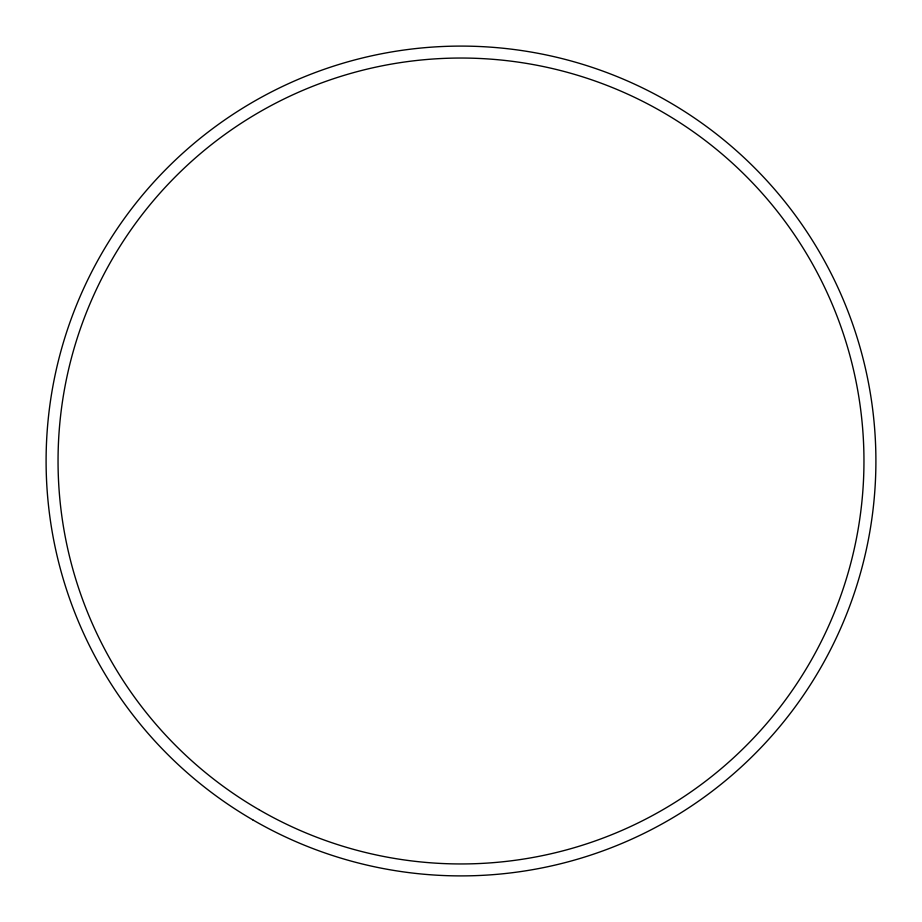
<?xml version="1.0" encoding="UTF-8"?>
<svg xmlns="http://www.w3.org/2000/svg" width="922" height="922" viewBox="0 0 922 922"><rect width="100%" height="100%" fill="white"/><g stroke="black" fill="none" stroke-linecap="round" stroke-linejoin="round"><path stroke-width="1.38" d="M252.778 819.865A414.9 414.9 0 0 0 875.9 461.887A414.9 414.9 0 0 0 254.322 101.236A414.9 414.9 0 0 0 252.778 819.865M258.771 809.539A402.972 402.972 0 0 0 863.96 461.864A402.972 402.972 0 0 0 260.269 111.585A402.972 402.972 0 0 0 258.771 809.539"/></g></svg>
